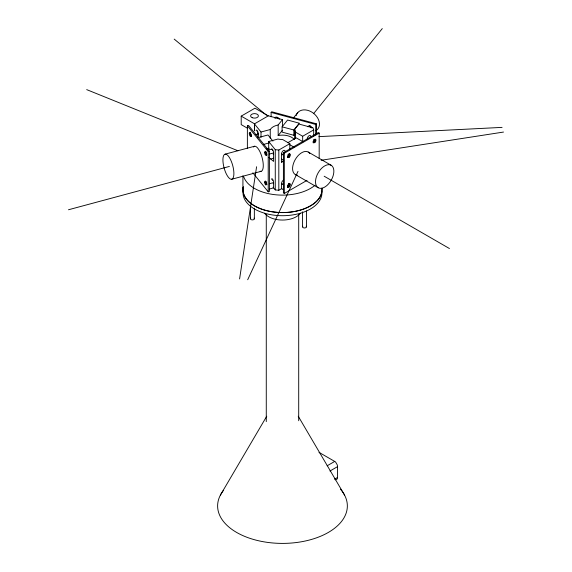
<?xml version="1.0" encoding="UTF-8"?>
<svg xmlns="http://www.w3.org/2000/svg" width="572" height="572" viewBox="0 0 572 572"><rect width="100%" height="100%" fill="white"/><g stroke="black" fill="none" stroke-linecap="round" stroke-linejoin="round"><path stroke-width="0.86" d="M239.589 278.929L256.592 166.745M247.69 279.751L297.998 171.357M220.413 495.08L266.745 416.223M271.114 116.81L271.114 112.434L271.664 111.755L316.345 123.781L316.345 134.284M254.433 130.874L254.433 123.874L268.368 115.823L282.482 119.627L278.171 124.961L278.171 135.55A12.97 7.493 0 0 1 294.18 139.368M282.089 126.827L287.573 120.041L299.335 123.209L293.851 129.994L293.851 135.292L282.089 132.125L282.089 126.827L293.851 129.994M278.171 135.55L282.482 130.216M293.429 117.961L297.819 112.534M294.63 139.103L294.63 129.394L298.942 124.052L313.048 127.856L313.678 129.901L313.678 136.029M293.851 135.292L295.495 133.255M313.556 113.685L382.275 28.6M315.794 134.963L315.794 124.46L316.345 123.781M283.097 154.619L281.567 153.739L281.567 162.212L283.29 160.818M247.118 128.021L241.205 124.61L241.205 116.13L254.969 108.187L268.268 115.866M287.838 142.7L296.246 137.845L303.131 141.82M289.825 143.672L282.618 139.511A12.97 7.493 0 0 1 277.928 139.032L268.69 141.52L275.268 149.671L278.814 150.028L289.825 143.672L289.825 149.857M294.659 129.429A12.97 7.493 0 0 1 295.459 132.096L302.667 136.258L313.678 129.901M307.057 180.337L284.32 193.458L283.405 192.928L283.405 152.681L318.261 132.554L319.183 133.083L319.183 158.458M283.405 152.681L284.32 153.21L319.183 133.083M281.567 162.212L283.769 160.939M273.073 187.208L275.268 189.918L278.814 190.283L281.846 188.531M327.148 465.794L334.713 461.425A3.639 2.102 60 0 1 335.75 462.276L337.215 464.814A4.805 2.774 60 0 1 337.53 466.652L337.53 477.456A4.805 2.774 60 0 1 337.215 478.928L335.75 479.779A3.639 2.102 60 0 1 335.492 479.736M329.958 471.021L337.53 466.652M334.498 479.2L337.53 477.456M247.376 148.527L247.376 125.769L248.555 125.454L269.391 151.251L269.391 191.506L268.211 191.82L252.86 172.815M254.433 123.874L261.011 132.018L270.256 129.529A12.97 7.493 0 0 1 277.999 124.996M255.748 134.599L258.272 133.919L258.272 137.452M257.908 137.688L267.989 134.971L272.923 141.084M225.118 154.161L254.511 146.246M263.392 144.473L269.269 142.893M266.752 148.863L269.269 148.184M267.667 150.193L271.872 149.063M247.376 125.769L268.211 151.566L269.391 151.251M269.426 154.061L273.623 152.931L273.623 161.404L268.919 157.586M68.49 209.76L229.401 166.438M270.685 159.016L273.623 158.222M231.689 179.258A12.97 4.476 74.9 0 0 230.559 159.645A12.97 4.476 74.9 0 0 222.958 161.225A12.97 4.476 74.9 0 0 231.689 179.258L261.082 171.343M269.426 183.719L273.623 182.59L273.623 187.888L269.426 189.017M321.135 160.274L503.51 132.06M318.897 136.636L502.08 127.384M271.114 112.434L315.794 124.46M86.694 89.625L237.959 150.779M308.236 152.038L331.174 165.279A12.97 7.493 -60 0 1 327.062 185.371A12.97 7.493 -60 0 1 315.823 178.886A12.97 7.493 -60 0 1 331.174 165.279M241.205 116.13L254.504 123.809L254.504 130.595M289.368 144.466L293.951 147.118M324.174 176.219L449.449 248.541M281.567 159.03L283.097 159.917M295.266 174.503L318.196 187.745M283.097 184.277L281.567 183.397L281.567 188.696L283.097 189.575M334.713 461.425L319.24 452.488A3.639 2.102 60 0 0 318.99 452.359M174.195 39.111L266.459 115.186M250.2 134.906L251.294 136.265M298.234 416.223L344.558 495.08M306.449 210.939L306.449 226.827M302.667 136.258L302.667 141.556M302.559 211.819L302.559 226.827M298.706 214.371L298.706 420.742M295.459 132.096L295.459 138.274M284.32 153.21L284.32 193.458M282.482 119.627L282.482 126.684M278.814 150.028L278.814 190.283M275.268 149.671L275.268 189.918M270.256 129.529L270.256 138.36M268.69 141.52L268.69 150.35M268.211 151.566L268.211 191.82M266.273 214.371L266.273 421.636M261.011 132.018L261.011 137.316M254.354 208.201L254.354 218.797M250.464 205.498L250.464 218.74M242.921 175.768L242.921 189.754M340.49 489.189A64.865 37.452 0 0 1 283.648 543.393A64.865 37.452 0 0 1 223.48 490.39M300.35 213.285A19.462 11.233 0 0 1 282.489 220.056A19.462 11.233 0 0 1 264.629 213.285M289.754 183.376A2.595 1.502 -60 0 1 289.289 185.736A2.595 1.502 -60 0 1 287.473 187.316M288.595 183.841A1.294 0.751 -60 0 1 288.703 185.235A1.294 0.751 -60 0 1 287.444 186.15M282.203 184.634A2.595 1.502 -60 0 1 281.689 182.59A2.595 1.502 -60 0 1 283.405 180.223M315.508 139.289A2.595 1.502 -60 0 1 313.163 142.828M313.742 139.404A1.294 0.751 -60 0 1 314.55 140.326A1.294 0.751 -60 0 1 313.184 141.677M307.3 139.332A2.595 1.502 -60 0 1 308.701 136A2.595 1.502 -60 0 1 310.882 136.365M289.711 153.596A2.595 1.502 -60 0 1 289.396 155.877A2.595 1.502 -60 0 1 287.659 157.6M287.995 154.268A1.294 0.751 -60 0 1 288.86 155.155A1.294 0.751 -60 0 1 287.444 156.492M282.203 154.976A2.595 1.502 -60 0 1 282.525 151.33A2.595 1.502 -60 0 1 285.221 151.33M274.739 118.104A2.595 1.923 38.9 0 1 276.991 117.189A2.595 1.923 38.9 0 1 279.25 119.319M307.772 126.719A2.595 1.923 38.9 0 1 309.917 126.055A2.595 1.923 38.9 0 1 312.055 127.871M296.217 115.58A12.97 9.602 38.9 0 1 313.342 113.142A12.97 9.602 38.9 0 1 316.023 130.652M308.665 126.712A1.945 1.437 38.9 0 1 311.483 127.863M308.987 126.226A1.945 1.437 38.9 0 1 310.303 125.869M275.425 118.161A1.945 1.437 38.9 0 1 278.364 118.676M266.345 184.477A2.595 0.894 74.9 0 1 265.572 181.038M266.838 184.041A1.294 0.45 74.9 0 1 266.195 182.861A1.294 0.45 74.9 0 1 266.23 181.61M271.471 179.329A2.595 0.894 74.9 0 1 273.18 180.352A2.595 0.894 74.9 0 1 273.116 183.748M272.565 180.223A1.294 0.45 74.9 0 1 272.715 180.473M266.645 155.269A2.595 0.894 74.9 0 1 265.594 151.251M266.838 154.383A1.294 0.45 74.9 0 1 266.609 154.161M266.259 153.425A1.294 0.45 74.9 0 1 266.259 151.923M271.5 149.557A2.595 0.894 74.9 0 1 273.216 150.772A2.595 0.894 74.9 0 1 273.116 154.09M272.565 150.565A1.294 0.45 74.9 0 1 272.68 150.743M251.394 136.379A2.595 0.894 74.9 0 1 250.243 132.246M251.415 135.328A1.294 0.45 74.9 0 1 250.858 134.234A1.294 0.45 74.9 0 1 250.815 133.04M256.12 130.666A2.595 0.894 74.9 0 1 257.765 131.517A2.595 0.894 74.9 0 1 257.893 135.056M257.1 131.417A1.294 0.45 74.9 0 1 257.4 131.882M257.686 132.826A1.294 0.45 74.9 0 1 257.686 133.569M253.403 147.011A12.97 4.476 74.9 0 1 262.062 157.436A12.97 4.476 74.9 0 1 260.074 171.25M266.874 184.62A1.945 0.672 74.9 0 1 265.83 181.653M251.373 135.821A1.945 0.672 74.9 0 1 250.479 132.99M266.874 154.962A1.945 0.672 74.9 0 1 265.837 151.866M288.967 183.297A1.945 1.123 -60 0 1 289.139 185.192A1.945 1.123 -60 0 1 287.487 186.758M289.146 153.789A1.945 1.123 -60 0 1 289.06 155.713A1.945 1.123 -60 0 1 287.487 157.093M315 139.296A1.945 1.123 -60 0 1 314.6 141.141A1.945 1.123 -60 0 1 313.17 142.264M297.354 175.103A12.97 7.493 -60 0 1 295.266 159.524A12.97 7.493 -60 0 1 309.802 153.546M321.85 191.498A39.439 22.773 0 0 1 281.052 215.687A39.439 22.773 0 0 1 243.407 189.854M321.85 188.324A39.439 22.773 0 0 1 281.052 212.512A39.439 22.773 0 0 1 243.407 186.672M253.997 218.118A1.945 1.123 0 0 1 253.718 219.598A1.945 1.123 0 0 1 251.137 219.619A1.945 1.123 0 0 1 250.801 218.139M306.142 226.219A1.945 1.123 0 0 1 305.777 227.677A1.945 1.123 0 0 1 303.231 227.677A1.945 1.123 0 0 1 302.867 226.219M321.964 188.181A39.568 22.844 0 0 1 281.803 212.598A39.568 22.844 0 0 1 243.129 187.394M315.093 185.221A39.568 22.844 0 0 1 274.703 194.673A39.568 22.844 0 0 1 243.758 176.955M264.65 182.203A1.945 0.672 74.9 0 0 265.923 185.013A1.945 0.672 74.9 0 0 265.844 182.175A1.945 0.672 74.9 0 0 264.65 182.203M249.299 133.533A1.945 0.672 74.9 0 0 250.572 136.35A1.945 0.672 74.9 0 0 250.493 133.505A1.945 0.672 74.9 0 0 249.299 133.533M264.65 152.538A1.945 0.672 74.9 0 0 265.923 155.355A1.945 0.672 74.9 0 0 265.844 152.51A1.945 0.672 74.9 0 0 264.65 152.538M289.268 186.844A1.945 1.123 -60 0 0 289.882 183.834A1.945 1.123 -60 0 0 287.58 185.871A1.945 1.123 -60 0 0 289.268 186.844M289.268 157.186A1.945 1.123 -60 0 0 289.882 154.168A1.945 1.123 -60 0 0 287.58 156.213A1.945 1.123 -60 0 0 289.268 157.186M314.95 142.356A1.945 1.123 -60 0 0 315.565 139.339A1.945 1.123 -60 0 0 313.263 141.384A1.945 1.123 -60 0 0 314.95 142.356M252.223 117.689A3.89 2.245 0 0 0 258.38 116.102A3.89 2.245 0 0 0 252.917 113.814A3.89 2.245 0 0 0 252.223 117.689"/></g></svg>
